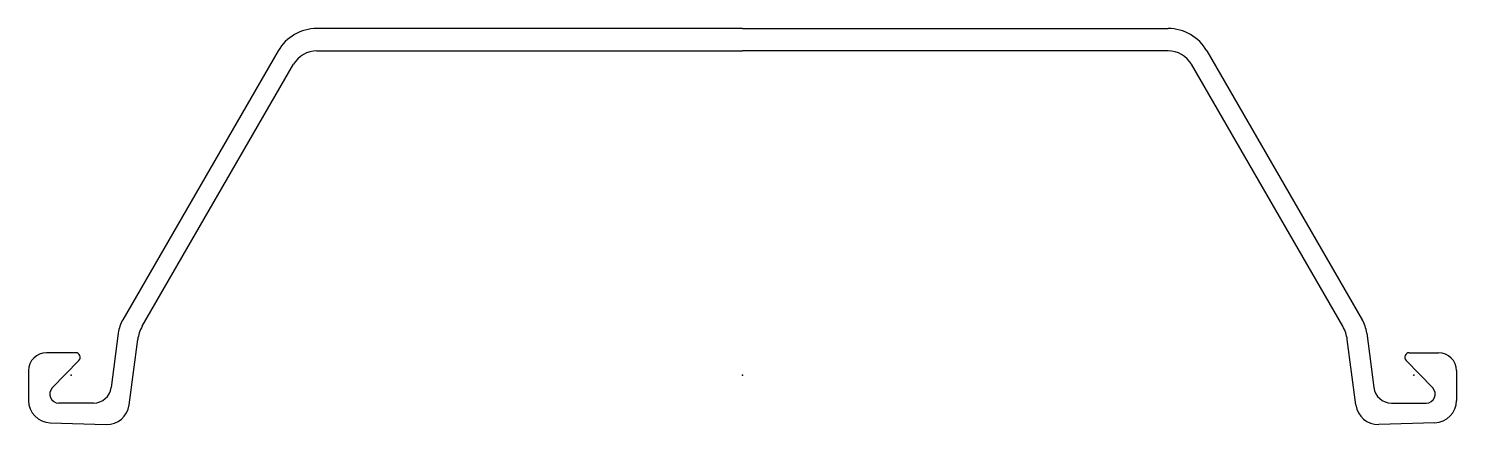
# Model space of a CAD drawing. Extents: x -19 to 619, y -22 to 155.
import ezdxf

# ---------------------------------------------------------------- set-up
doc = ezdxf.new("R2010")
doc.units = 0
doc.header["$MEASUREMENT"] = 0
doc.layers.get('0').update_dxf_attribs({"color": 5, "linetype": 'CONTINUOUS'})

msp = doc.modelspace()

# ---------------------------------------------------------------- linework, layer by layer
at = {"linetype": 'Continuous'}
for p, q in [((300, 155), (109.83682, 155)), ((300, 155), (490.16318, 155)), ((92.51645, 145.00023), (23.09637, 24.76491)), ((109.8378, 145), (300, 145)), ((490.1622, 145), (300, 145)), ((507.48355, 145.00023), (576.90363, 24.76491)), ((31.78663, 21.82512), (99.4458, 139.00053)), ((568.21338, 21.82512), (500.5542, 139.00053)), ((21.08706, 18.83415), (17.90852, -5.53471)), ((25.96116, -13.36111), (29.77702, 15.89384)), ((574.03882, -13.36111), (570.22296, 15.89384)), ((578.91296, 18.83415), (582.09149, -5.53471)), ((2.07745, 10), (-11, 10)), ((-8.42765, -5.71661), (3.51383, 6.60831)), ((608.42767, -5.71661), (596.48615, 6.60831)), ((597.92255, 10), (611, 10)), ((-19, 2), (-19, -11.30132)), ((619, 2), (619, -11.30132)), ((9.97571, -12.5), (-5.55489, -12.5)), ((590.02429, -12.5), (605.55487, -12.5)), ((-9.30586, -21.29665), (15.73929, -22.06304)), ((609.30585, -21.29665), (584.26068, -22.06304))]:
    msp.add_line(p, q, dxfattribs=at)
for centre, radius, start, end in [((109.83682, 135), 20, 90, 149.99924), ((490.16318, 135), 20, 30.00076, 90), ((109.8378, 133), 12, 90, 149.99706), ((490.1622, 133), 12, 30.00294, 90), ((36.95267, 16.76472), 16, 149.99922, 172.56859), ((45.64263, 13.82442), 16, 149.9971, 172.56859), ((554.35736, 13.82442), 16, 7.43141, 30.00287), ((563.0473, 16.76472), 16, 7.43138, 30.00073), ((-11, 2), 8, 90, 180), ((2.07745, 8), 2, 315.90528, 90), ((597.92255, 8), 2, 90, 224.09431), ((611, 2), 8, 0, 90), ((-5.55489, -8.5), 4, 135.90528, 270), ((9.97571, -4.5), 8, 270, 352.56859), ((590.02429, -4.5), 8, 187.43141, 270), ((605.55487, -8.5), 4, 270, 44.09431), ((-9, -11.30132), 10, 180, 268.24726), ((609, -11.30132), 10, 271.75265, 0), ((16.04515, -12.06772), 10, 268.24726, 352.56859), ((583.95483, -12.06772), 10, 187.4314, 271.75265)]:
    msp.add_arc(centre, radius, start, end, dxfattribs=at)
for p in [(0, 0), (300, 0), (600, 0)]:
    msp.add_point(p, dxfattribs=at)

doc.saveas('drawing.dxf')
